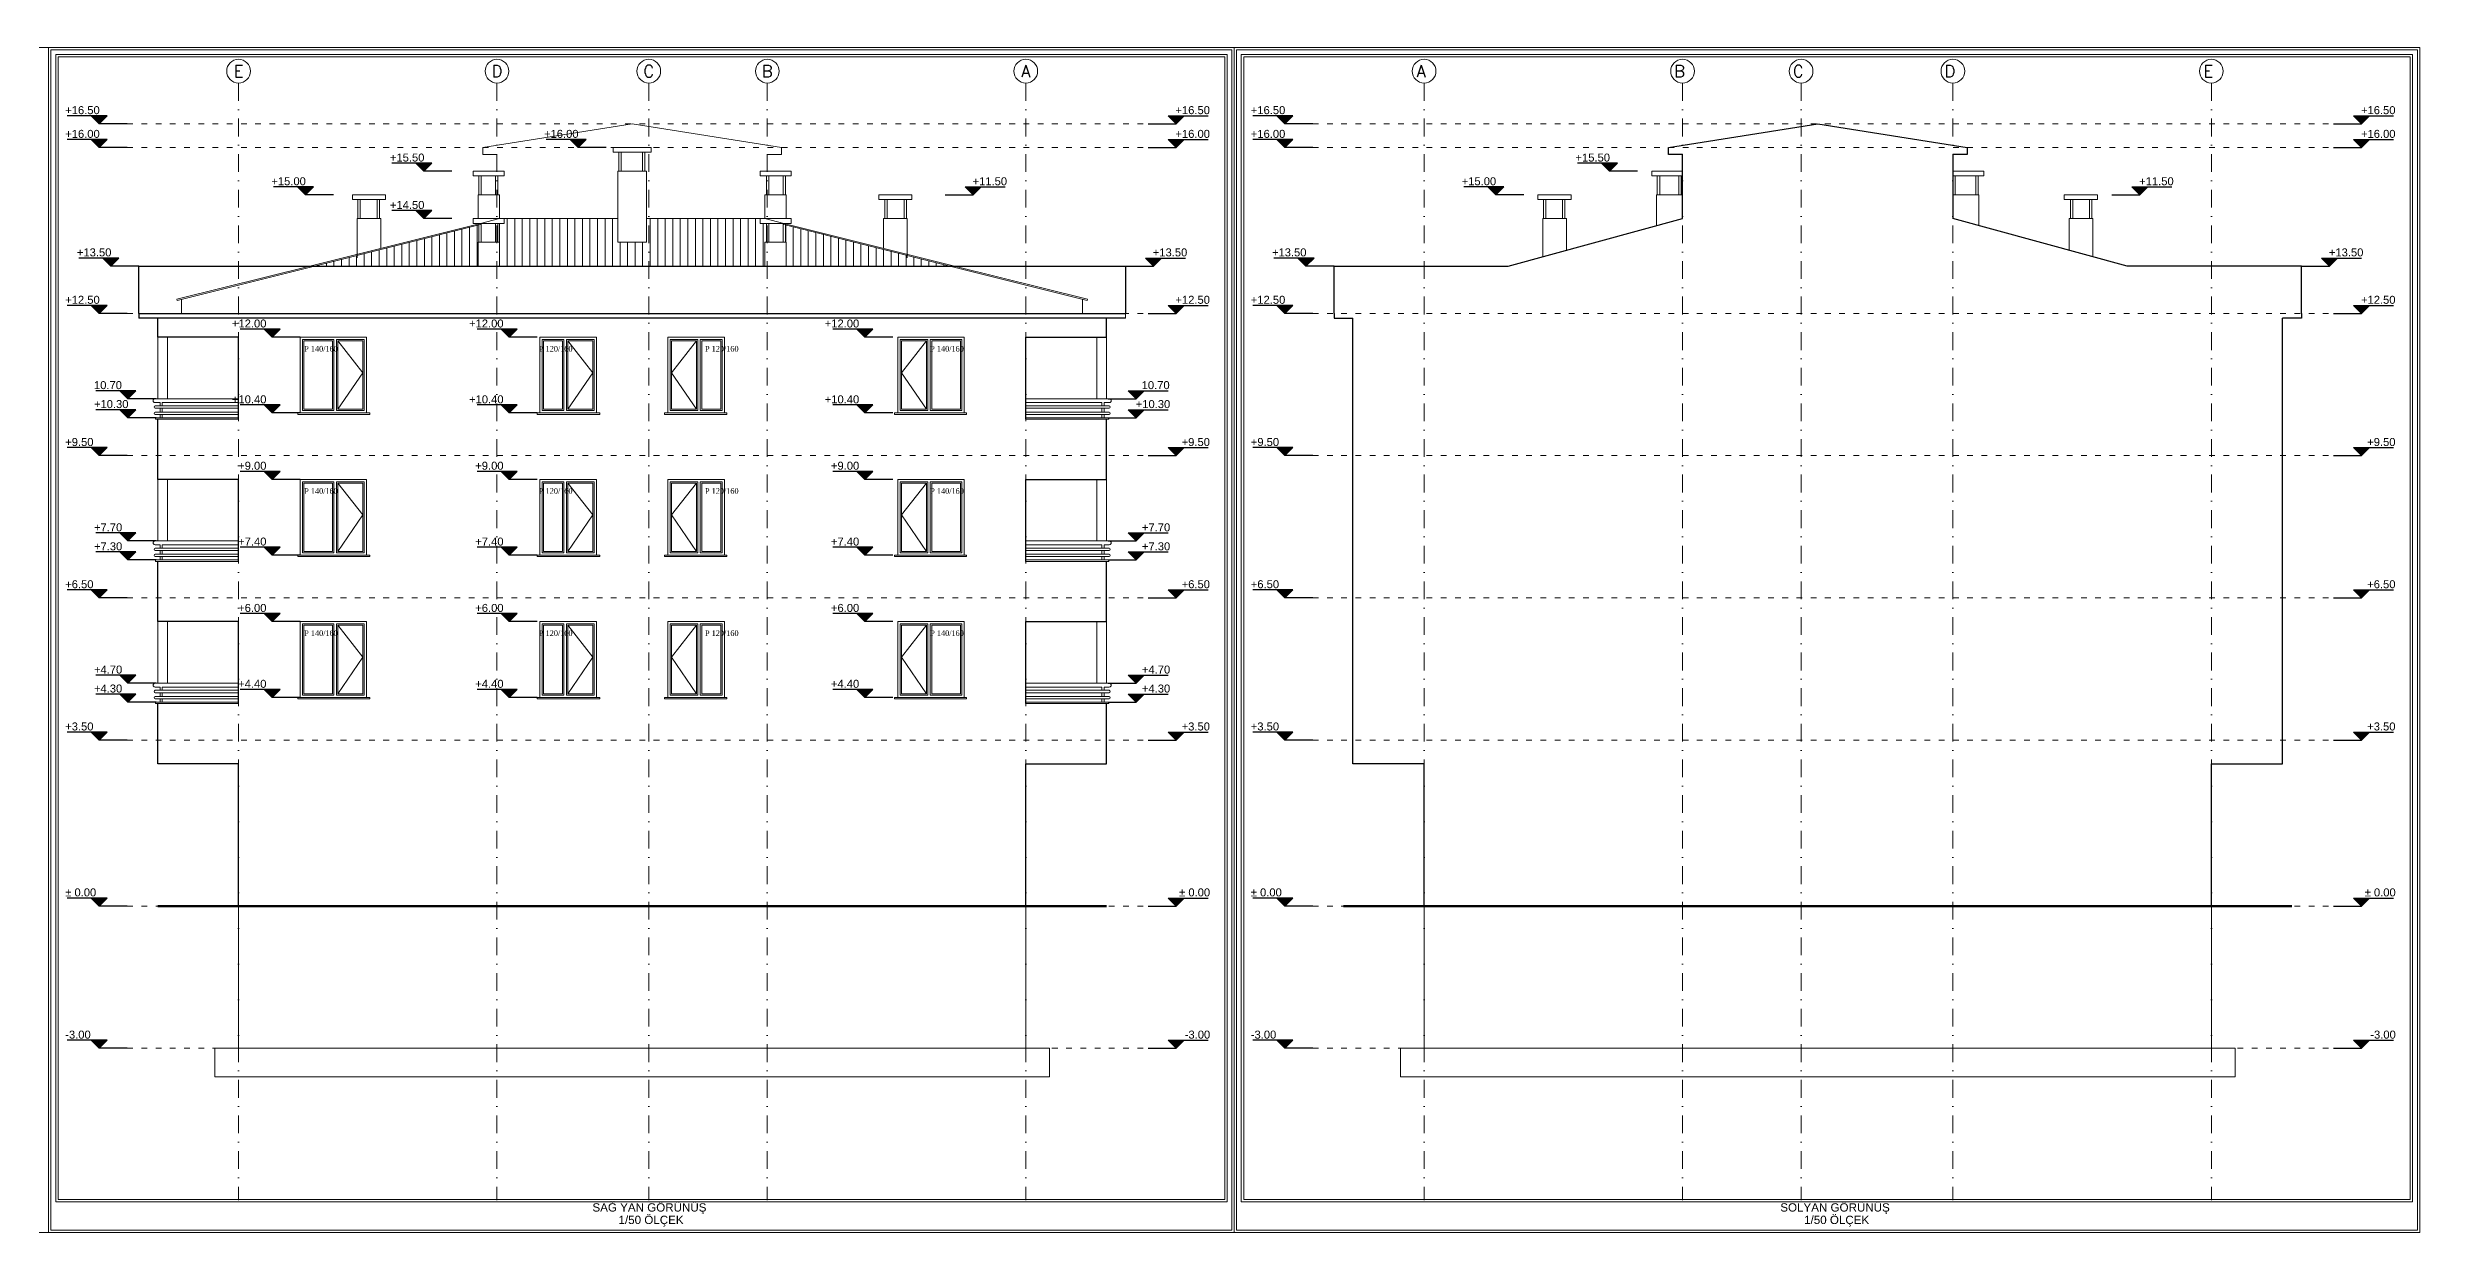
# Model space of a CAD drawing. Header units: millimetres. Extents: x -2145 to 33996, y -835 to 2363.
# Drawn here: x 25843 to 30843, y -835 to 1665 of the extents above; entities that cross this region are included whole.
import ezdxf
from ezdxf.enums import TextEntityAlignment as Align

# ---------------------------------------------------------------- set-up
doc = ezdxf.new("R2010")
doc.units = ezdxf.units.MM
for name, pattern in [('101_TA_921_251_SEC_500&200$0${ Origin Line }', [0]), ('ACAD_ISO03W100', [30, 12, -18]), ('DASHDOT', [1, 0.5, -0.25, 0, -0.25])]:
    doc.linetypes.add(name, pattern=pattern)
for name, color, linetype, lineweight in [('arcCGDM_antet', 85, 'Continuous', 20), ('M-INCE', 252, 'Continuous', 0), ('NET_AKS', 251, 'DASHDOT', 9), ('NET_AKS_YAZI', 31, 'DASHDOT', 9), ('NET_GORUNUS_AKS', 9, 'ACAD_ISO03W100', 9), ('NET_GORUNUS_DOGRAMA', 32, 'Continuous', 5), ('NET_GORUNUS_TEFRİŞ', 7, 'Continuous', 0), ('NET_GÖRÜNÜŞ_İNCE', 55, 'Continuous', 9), ('NET_GÖRÜNÜŞ_KALIN', 43, 'Continuous', 30), ('NET_GÖRÜNÜŞ_ORTA', 52, 'Continuous', 18), ('NET_KESİT_KOT', 104, 'Continuous', 25), ('NET_KORKULUK', 9, 'Continuous', 5), ('NET_TARAMA', 252, 'Continuous', 5), ('NET_TOPRAK', 27, 'Continuous', 70), ('T-INCE', 254, 'Continuous', 0)]:
    doc.layers.add(name, color=color, linetype=linetype, lineweight=lineweight)
doc.layers.add('NET_POZ', color=41, linetype='Continuous')
doc.layers.add('text', color=7, linetype='Continuous')
doc.styles.add('A-arial', font='arial.ttf')
doc.styles.get("Standard").update_dxf_attribs({"font": 'arial.ttf'})
doc.styles.add('TAks_2', font='ROMANC', dxfattribs={"height": 5})
doc.styles.add('TGS SAYILAR', font='times.ttf', dxfattribs={"width": 0.7})

# ---------------------------------------------------------------- blocks, each defined once
blk = doc.blocks.new('kot_kesit')
for p, q in [((-87.5, 0), (0, 0)), ((-25, 25), (100, 25)), ((0, 0), (-25, 25)), ((0, 0), (25, 25))]:
    blk.add_line(p, q)
blk.add_solid([(25, 25), (-25, 25), (0, 0)])
at = {"style": 'A-arial'}
blk.add_attdef('KOT', (37.2, 30.1), '', height=25, dxfattribs=at)
blk = doc.blocks.new('A$C28de7c8f')
at = {"layer": 'NET_GORUNUS_DOGRAMA'}
for points in [[(440, 250), (300, 250), (300, 90), (440, 90)], [(371.3, 245), (305, 245), (305, 95), (371.3, 95)], [(368.4, 242.2), (307.8, 242.2), (307.8, 97.8), (368.4, 97.8)], [(376.3, 245), (435, 245), (435, 95), (376.3, 95)], [(379.1, 242.2), (432.2, 242.2), (432.2, 97.8), (379.1, 97.8)], [(925, 250), (805, 250), (805, 90), (925, 90)], [(856.3, 245), (810, 245), (810, 95), (856.3, 95)], [(853.4, 242.2), (812.8, 242.2), (812.8, 97.8), (853.4, 97.8)], [(861.3, 245), (920, 245), (920, 95), (861.3, 95)], [(864.1, 242.2), (917.2, 242.2), (917.2, 97.8), (864.1, 97.8)], [(1075, 250), (1195, 250), (1195, 90), (1075, 90)], [(1138.7, 245), (1080, 245), (1080, 95), (1138.7, 95)], [(1135.9, 242.2), (1082.8, 242.2), (1082.8, 97.8), (1135.9, 97.8)], [(1143.7, 245), (1190, 245), (1190, 95), (1143.7, 95)], [(1146.6, 242.2), (1187.2, 242.2), (1187.2, 97.8), (1146.6, 97.8)], [(1560, 250), (1700, 250), (1700, 90), (1560, 90)], [(1623.7, 245), (1565, 245), (1565, 95), (1623.7, 95)], [(1620.9, 242.2), (1567.8, 242.2), (1567.8, 97.8), (1620.9, 97.8)], [(1628.7, 245), (1695, 245), (1695, 95), (1628.7, 95)], [(1631.6, 242.2), (1692.2, 242.2), (1692.2, 97.8), (1631.6, 97.8)]]:
    blk.add_lwpolyline(points, close=True, dxfattribs=at)
at = {"layer": 'NET_GORUNUS_TEFRİŞ'}
for points in [[(170, 77), (-5.1, 77), (-5.1, 80), (170, 80)], [(1830, 77), (2005.1, 77), (2005.1, 80), (1830, 80)]]:
    blk.add_lwpolyline(points, dxfattribs=at)
for points in [[(446.8, 90), (446.8, 87), (300, 87), (295, 87), (295, 90)], [(931.8, 90), (931.8, 87), (805, 87), (800, 87), (800, 90)], [(1068.2, 90), (1068.2, 87), (1195, 87), (1200, 87), (1200, 90)], [(1553.2, 90), (1553.2, 87), (1700, 87), (1705, 87), (1705, 90)]]:
    blk.add_lwpolyline(points, close=True, dxfattribs=at)
at = {"layer": 'NET_GÖRÜNÜŞ_KALIN'}
for p, q in [((170, 77), (170, 250)), ((1830, 77), (1830, 250)), ((0, -50), (0, 77)), ((2000, -50), (2000, 77)), ((170, -50), (0, -50)), ((1830, -50), (2000, -50))]:
    blk.add_line(p, q, dxfattribs=at)
at = {"layer": 'NET_GÖRÜNÜŞ_ORTA', "linetype": 'Continuous'}
for p, q in [((0, 250), (0, 120)), ((20, 250), (20, 120)), ((1980, 250), (1980, 120)), ((2000, 250), (2000, 120))]:
    blk.add_line(p, q, dxfattribs=at)
at = {"layer": 'NET_KORKULUK'}
for p, q in [((-6.1, 120), (170, 120)), ((-6.1, 112), (4.6, 112)), ((170, 105), (-5.7, 105)), ((4.6, 105), (4.6, 112)), ((9.3, 112), (170, 112)), ((9.3, 105), (9.3, 112)), ((2006.1, 120), (1830, 120)), ((1990.7, 112), (1830, 112)), ((1830, 105), (2005.7, 105)), ((1990.7, 105), (1990.7, 112)), ((2006.1, 112), (1995.4, 112)), ((1995.4, 105), (1995.4, 112)), ((170, 100), (-5.7, 100)), ((170, 92), (-5.7, 92)), ((170, 87), (-5.7, 87)), ((4.6, 92), (4.6, 100)), ((4.6, 80), (4.6, 87)), ((9.3, 92), (9.3, 100)), ((9.3, 80), (9.3, 87)), ((1830, 100), (2005.7, 100)), ((1830, 92), (2005.7, 92)), ((1830, 87), (2005.7, 87)), ((1990.7, 92), (1990.7, 100)), ((1990.7, 80), (1990.7, 87)), ((1995.4, 92), (1995.4, 100)), ((1995.4, 80), (1995.4, 87))]:
    blk.add_line(p, q, dxfattribs=at)
for centre, radius, start, end in [((-6.1, 116), 4, 90, 270), ((-5.7, 102.5), 2.5, 90, 270), ((2005.7, 102.5), 2.5, 270, 90), ((2006.1, 116), 4, 270, 90), ((-5.7, 89.5), 2.5, 90, 270), ((2005.7, 89.5), 2.5, 270, 90)]:
    blk.add_arc(centre, radius, start, end, dxfattribs=at)
at = {"layer": 'T-INCE', "linetype": '101_TA_921_251_SEC_500&200$0${ Origin Line }'}
for points in [[(379.1, 242.2), (432.2, 175), (379.1, 97.8)], [(864.1, 242.2), (917.2, 175), (864.1, 97.8)], [(1135.9, 242.2), (1082.8, 175), (1135.9, 97.8)], [(1620.9, 242.2), (1567.8, 175), (1620.9, 97.8)]]:
    blk.add_lwpolyline(points, dxfattribs=at)
at = {"layer": 'NET_POZ', "style": 'TGS SAYILAR', "width": 0.9}
for s, p in [('P 140/160', (308.6, 219.5)), ('P 120/160', (803.6, 219.5)), ('P 120/160', (1153.7, 219.5)), ('P 140/160', (1628.7, 219.5))]:
    blk.add_text(s, height=12, dxfattribs=at).set_placement(p)

msp = doc.modelspace()

# ---------------------------------------------------------------- hatches: boundary and pattern name
at = {"layer": 'NET_TARAMA'}
h = msp.add_hatch(dxfattribs=at)
h.set_pattern_fill('ANSI31', color=256, scale=5, angle=45)
h.paths.add_polyline_path([(26806.46, 1304.16), (26806.46, 1294.16), (26793.51, 1294.16), (26793.51, 1254.16), (26796.46, 1254.16), (26796.46, 1204.16), (27356.46, 1204.16), (27356.46, 1254.16), (27359.42, 1254.16), (27359.42, 1294.16), (27346.46, 1294.16), (27346.46, 1304.16), (27106.46, 1304.16), (27106.46, 1254.16), (27046.46, 1254.16), (27046.46, 1304.16)])
h = msp.add_hatch(dxfattribs=at)
h.set_pattern_fill('ANSI31', color=256, scale=5, angle=45)
h.paths.add_polyline_path([(26406.77, 1204.16), (26751.46, 1204.16), (26751.46, 1254.16), (26753.2, 1254.16), (26753.2, 1290.77)])
h = msp.add_hatch(dxfattribs=at)
h.set_pattern_fill('ANSI31', color=256, scale=5, angle=45)
h.paths.add_polyline_path([(27399.73, 1290.77), (27399.73, 1254.16), (27401.46, 1254.16), (27401.46, 1204.16), (27746.16, 1204.16)])

# ---------------------------------------------------------------- linework, layer by layer
at = {"layer": 'arcCGDM_antet', "ltscale": 10}
for points in [[(23345.97, 1665.32), (25845.97, 1665.32), (25845.97, -834.68), (23345.97, -834.68)], [(25845.97, 1665.32), (28345.97, 1665.32), (28345.97, -834.68), (25845.97, -834.68)], [(25850.97, 1660.32), (28340.97, 1660.32), (28340.97, -829.68), (25850.97, -829.68)], [(25860.97, 1650.32), (28330.97, 1650.32), (28330.97, -769.68), (25860.97, -769.68)], [(28345.97, 1665.32), (30845.97, 1665.32), (30845.97, -834.68), (28345.97, -834.68)], [(28350.97, 1660.32), (30840.97, 1660.32), (30840.97, -829.68), (28350.97, -829.68)], [(28360.97, 1650.32), (30830.97, 1650.32), (30830.97, -769.68), (28360.97, -769.68)], [(25865.97, 1645.32), (28325.97, 1645.32), (28325.97, -764.68), (25865.97, -764.68)], [(28365.97, 1645.32), (30825.97, 1645.32), (30825.97, -764.68), (28365.97, -764.68)]]:
    msp.add_lwpolyline(points, close=True, dxfattribs=at)
at = {"layer": 'M-INCE', "linetype": '101_TA_921_251_SEC_500&200$0${ Origin Line }'}
for p, q in [((26796.46, 1304.16), (26756.46, 1294.16)), ((27356.46, 1304.16), (27396.46, 1294.16)), ((26396.46, 1204.16), (26116.46, 1134.16)), ((26406.77, 1204.16), (26117.07, 1131.74)), ((27746.16, 1204.16), (28035.86, 1131.74)), ((27756.46, 1204.16), (28036.46, 1134.16)), ((26117.07, 1131.74), (26116.46, 1134.16)), ((26126.46, 1132.84), (26126.46, 1104.16)), ((28026.46, 1132.84), (28026.46, 1104.16)), ((28035.86, 1131.74), (28036.46, 1134.16))]:
    msp.add_line(p, q, dxfattribs=at)
at = {"layer": 'M-INCE'}
for p, q in [((26791.46, 1304.16), (27046.46, 1304.16)), ((27106.46, 1304.16), (27356.46, 1304.16)), ((26756.46, 1294.16), (26396.46, 1204.16)), ((26756.46, 1291.59), (26406.77, 1204.16)), ((27396.46, 1294.16), (27756.46, 1204.16)), ((27396.46, 1291.59), (27746.16, 1204.16)), ((28116.46, 1104.16), (28116.46, 1094.46))]:
    msp.add_line(p, q, dxfattribs=at)
msp.add_lwpolyline([(26791.46, 1404.16), (26791.46, 1439.16), (26761.46, 1439.16), (26761.46, 1454.16), (27076.46, 1504.16), (27391.46, 1454.16), (27391.46, 1439.16), (27361.46, 1439.16), (27361.46, 1404.16)], dxfattribs=at)
at = {"layer": 'NET_AKS', "ltscale": 75}
for p, q in [((26246.46, 1590.21), (26246.46, -766.24)), ((26791.46, 1590.21), (26791.46, -766.24)), ((27111.46, 1590.21), (27111.46, -766.24)), ((27361.46, 1590.21), (27361.46, -766.24)), ((27906.46, 1590.21), (27906.46, -766.24)), ((28746.46, 1590.21), (28746.46, -766.24)), ((29291.46, 1590.21), (29291.46, -766.24)), ((29541.46, 1590.21), (29541.46, -766.24)), ((29861.46, 1590.21), (29861.46, -766.24)), ((30406.46, 1590.21), (30406.46, -766.24))]:
    msp.add_line(p, q, dxfattribs=at)
at = {"layer": 'NET_AKS', "linetype": 'Continuous', "ltscale": 100}
for centre in [(26246.46, 1615.21), (26791.46, 1615.21), (27111.46, 1615.21), (27361.46, 1615.21), (27906.46, 1615.21), (28746.46, 1615.21), (29291.46, 1615.21), (29541.46, 1615.21), (29861.46, 1615.21), (30406.46, 1615.21)]:
    msp.add_circle(centre, 25, dxfattribs=at)
at = {"layer": 'NET_GORUNUS_AKS'}
for points in [[(26011.79, 1504.16), (28164.31, 1504.16)], [(28511.79, 1504.16), (30664.31, 1504.16)], [(26011.79, 1454.16), (28164.31, 1454.16)], [(28511.79, 1454.16), (30664.31, 1454.16)], [(26011.79, 1104.16), (28164.31, 1104.16)], [(28511.79, 1104.16), (30664.31, 1104.16)], [(26011.79, 804.16), (28164.31, 804.16)], [(28511.79, 804.16), (30664.31, 804.16)], [(26011.79, 504.16), (28164.31, 504.16)], [(28511.79, 504.16), (30664.31, 504.16)], [(26011.79, 204.16), (28164.31, 204.16)], [(28511.79, 204.16), (30664.31, 204.16)], [(26011.79, -145.84), (28164.31, -145.84)], [(28511.79, -145.84), (30664.31, -145.84)], [(26011.79, -445.84), (28164.31, -445.84)], [(28511.79, -445.84), (30664.31, -445.84)]]:
    msp.add_lwpolyline(points, dxfattribs=at)
at = {"layer": 'NET_GORUNUS_DOGRAMA'}
for p, q in [((27036.46, 1454.16), (27116.46, 1454.16)), ((27036.46, 1444.16), (27036.46, 1454.16)), ((27116.46, 1444.16), (27116.46, 1454.16)), ((26741.46, 1394.16), (26741.46, 1404.16)), ((26741.46, 1404.16), (26806.46, 1404.16)), ((26806.46, 1394.16), (26806.46, 1404.16)), ((27036.46, 1444.16), (27116.46, 1444.16)), ((27048.2, 1404.16), (27048.2, 1444.16)), ((27053.2, 1404.16), (27053.2, 1444.16)), ((27098.51, 1404.16), (27098.51, 1444.16)), ((27103.51, 1404.16), (27103.51, 1444.16)), ((27346.46, 1394.16), (27346.46, 1404.16)), ((27411.46, 1404.16), (27346.46, 1404.16)), ((27411.46, 1394.16), (27411.46, 1404.16)), ((29226.46, 1394.16), (29226.46, 1404.16)), ((29226.46, 1404.16), (29291.46, 1404.16)), ((29291.46, 1394.16), (29291.46, 1404.16)), ((29861.46, 1394.16), (29861.46, 1404.16)), ((29926.46, 1404.16), (29861.46, 1404.16)), ((29926.46, 1394.16), (29926.46, 1404.16)), ((26486.46, 1354.16), (26556.46, 1354.16)), ((26486.46, 1344.16), (26486.46, 1354.16)), ((26556.46, 1344.16), (26556.46, 1354.16)), ((26741.46, 1394.16), (26806.46, 1394.16)), ((26753.2, 1354.16), (26753.2, 1394.16)), ((26758.2, 1354.16), (26758.2, 1394.16)), ((26788.51, 1354.16), (26788.51, 1394.16)), ((26793.51, 1354.16), (26793.51, 1394.16)), ((27411.46, 1394.16), (27346.46, 1394.16)), ((27359.42, 1354.16), (27359.42, 1394.16)), ((27364.42, 1354.16), (27364.42, 1394.16)), ((27394.73, 1354.16), (27394.73, 1394.16)), ((27399.73, 1354.16), (27399.73, 1394.16)), ((27666.46, 1354.16), (27596.46, 1354.16)), ((27596.46, 1344.16), (27596.46, 1354.16)), ((27666.46, 1344.16), (27666.46, 1354.16)), ((28986.46, 1354.16), (29056.46, 1354.16)), ((28986.46, 1344.16), (28986.46, 1354.16)), ((29056.46, 1344.16), (29056.46, 1354.16)), ((29226.46, 1394.16), (29291.46, 1394.16)), ((29238.2, 1354.16), (29238.2, 1394.16)), ((29243.2, 1354.16), (29243.2, 1394.16)), ((29283.51, 1354.16), (29283.51, 1394.16)), ((29288.51, 1354.16), (29288.51, 1394.16)), ((29861.46, 1354.16), (29861.46, 1394.16)), ((29926.46, 1394.16), (29861.46, 1394.16)), ((29866.46, 1354.16), (29866.46, 1394.16)), ((29909.73, 1354.16), (29909.73, 1394.16)), ((29914.73, 1354.16), (29914.73, 1394.16)), ((30166.46, 1354.16), (30096.46, 1354.16)), ((30096.46, 1344.16), (30096.46, 1354.16)), ((30166.46, 1344.16), (30166.46, 1354.16)), ((26486.46, 1344.16), (26556.46, 1344.16)), ((26498.2, 1304.16), (26498.2, 1344.16)), ((26503.2, 1304.16), (26503.2, 1344.16)), ((26538.51, 1304.16), (26538.51, 1344.16)), ((26543.51, 1304.16), (26543.51, 1344.16)), ((26741.46, 1294.16), (26741.46, 1304.16)), ((26741.46, 1304.16), (26806.46, 1304.16)), ((26806.46, 1294.16), (26806.46, 1304.16)), ((27346.46, 1294.16), (27346.46, 1304.16)), ((27411.46, 1304.16), (27346.46, 1304.16)), ((27411.46, 1294.16), (27411.46, 1304.16)), ((27666.46, 1344.16), (27596.46, 1344.16)), ((27609.42, 1304.16), (27609.42, 1344.16)), ((27614.42, 1304.16), (27614.42, 1344.16)), ((27649.73, 1304.16), (27649.73, 1344.16)), ((27654.73, 1304.16), (27654.73, 1344.16)), ((28986.46, 1344.16), (29056.46, 1344.16)), ((28998.2, 1304.16), (28998.2, 1344.16)), ((29003.2, 1304.16), (29003.2, 1344.16)), ((29038.51, 1304.16), (29038.51, 1344.16)), ((29043.51, 1304.16), (29043.51, 1344.16)), ((30166.46, 1344.16), (30096.46, 1344.16)), ((30109.42, 1304.16), (30109.42, 1344.16)), ((30114.42, 1304.16), (30114.42, 1344.16)), ((30149.73, 1304.16), (30149.73, 1344.16)), ((30154.73, 1304.16), (30154.73, 1344.16)), ((26741.46, 1294.16), (26806.46, 1294.16)), ((26753.2, 1254.16), (26753.2, 1294.16)), ((26758.2, 1254.16), (26758.2, 1294.16)), ((26788.51, 1254.16), (26788.51, 1294.16)), ((26793.51, 1254.16), (26793.51, 1294.16)), ((27411.46, 1294.16), (27346.46, 1294.16)), ((27359.42, 1254.16), (27359.42, 1294.16)), ((27364.42, 1254.16), (27364.42, 1294.16)), ((27394.73, 1254.16), (27394.73, 1294.16)), ((27399.73, 1254.16), (27399.73, 1294.16))]:
    msp.add_line(p, q, dxfattribs=at)
at = {"layer": 'NET_GÖRÜNÜŞ_İNCE'}
for p, q in [((27046.46, 1254.16), (27046.46, 1404.16)), ((27046.46, 1404.16), (27106.46, 1404.16)), ((27106.46, 1404.16), (27106.46, 1254.16)), ((26751.46, 1354.16), (26796.46, 1354.16)), ((26751.46, 1354.16), (26751.46, 1304.16)), ((26796.46, 1354.16), (26796.46, 1304.16)), ((27401.46, 1354.16), (27356.46, 1354.16)), ((27356.46, 1354.16), (27356.46, 1304.16)), ((27401.46, 1354.16), (27401.46, 1304.16)), ((29236.46, 1354.16), (29291.46, 1354.16)), ((29236.46, 1354.16), (29236.46, 1289.2)), ((29291.46, 1354.16), (29291.46, 1304.16)), ((29916.46, 1354.16), (29861.46, 1354.16)), ((29861.46, 1354.16), (29861.46, 1304.16)), ((29916.46, 1354.16), (29916.46, 1289.2)), ((26496.46, 1221.66), (26496.46, 1304.16)), ((26496.46, 1304.16), (26546.46, 1304.16)), ((26546.46, 1304.16), (26546.46, 1241.66)), ((27656.46, 1304.16), (27606.46, 1304.16)), ((27606.46, 1304.16), (27606.46, 1241.66)), ((27656.46, 1221.66), (27656.46, 1304.16)), ((28996.46, 1223.89), (28996.46, 1304.16)), ((28996.46, 1304.16), (29046.46, 1304.16)), ((29046.46, 1304.16), (29046.46, 1237.5)), ((30156.46, 1304.16), (30106.46, 1304.16)), ((30106.46, 1304.16), (30106.46, 1237.5)), ((30156.46, 1223.89), (30156.46, 1304.16)), ((26751.46, 1204.16), (26751.46, 1254.16)), ((26751.46, 1254.16), (26796.46, 1254.16)), ((26796.46, 1254.16), (26796.46, 1204.16)), ((27046.46, 1254.16), (27106.46, 1254.16)), ((27401.46, 1254.16), (27356.46, 1254.16)), ((27356.46, 1254.16), (27356.46, 1204.16)), ((27401.46, 1204.16), (27401.46, 1254.16)), ((26246.46, -145.84), (27906.46, -145.84)), ((28746.46, -145.84), (30406.46, -145.84))]:
    msp.add_line(p, q, dxfattribs=at)
at = {"layer": 'NET_GÖRÜNÜŞ_KALIN'}
for p, q in [((26036.46, 1104.16), (28116.46, 1104.16)), ((26036.46, 1104.16), (26036.46, 1094.46)), ((28556.46, 1104.16), (28556.46, 1094.46)), ((30596.46, 1104.16), (30596.46, 1094.46)), ((28116.46, 1094.46), (26036.46, 1094.46)), ((28556.46, 1094.46), (28596.46, 1094.46)), ((28596.46, 154.16), (28596.46, 1094.46)), ((30596.46, 1094.46), (30556.46, 1094.46)), ((30556.46, 154.16), (30556.46, 1094.46)), ((26246.46, -145.84), (26246.46, 154.16)), ((27906.46, -145.84), (27906.46, 154.16)), ((28746.46, 154.16), (28596.46, 154.16)), ((28746.46, -145.84), (28746.46, 154.16)), ((30406.46, -145.84), (30406.46, 154.16)), ((30406.46, 154.16), (30556.46, 154.16))]:
    msp.add_line(p, q, dxfattribs=at)
for points in [[(29291.46, 1304.16), (29291.46, 1439.16), (29261.46, 1439.16), (29261.46, 1454.16), (29576.46, 1504.16), (29891.46, 1454.16), (29891.46, 1439.16), (29861.46, 1439.16), (29861.46, 1304.16)], [(28556.46, 1104.16), (28556.46, 1204.16), (28923.96, 1204.16), (29291.46, 1304.16)], [(30596.46, 1104.16), (30596.46, 1204.16), (30228.96, 1204.16), (29861.46, 1304.16)], [(26036.46, 1104.16), (26036.46, 1204.16), (28116.46, 1204.16), (28116.46, 1104.16)], [(26246.46, 1054.16), (26076.46, 1054.16), (26076.46, 1094.46)], [(27906.46, 1054.16), (28076.46, 1054.16), (28076.46, 1094.46)]]:
    msp.add_lwpolyline(points, dxfattribs=at)
at = {"layer": 'NET_GÖRÜNÜŞ_ORTA'}
for p, q in [((26076.46, 1054.16), (26076.46, 1094.46)), ((26226.46, 1054.16), (26076.46, 1054.16)), ((27926.46, 1054.16), (28076.46, 1054.16)), ((28076.46, 1054.16), (28076.46, 1094.46))]:
    msp.add_line(p, q, dxfattribs=at)
at = {"layer": 'NET_TOPRAK'}
for p, q in [((26076.46, -145.84), (28076.46, -145.84)), ((28576.46, -145.84), (30576.46, -145.84))]:
    msp.add_line(p, q, dxfattribs=at)
at = {"layer": 'T-INCE', "linetype": '101_TA_921_251_SEC_500&200$0${ Origin Line }'}
for points in [[(26246.46, -145.84), (26246.46, -445.84), (27906.46, -445.84), (27906.46, -145.84)], [(28746.46, -145.84), (28746.46, -445.84), (30406.46, -445.84), (30406.46, -145.84)], [(26246.46, -445.84), (26196.46, -445.84), (26196.46, -505.84), (27956.46, -505.84), (27956.46, -445.84), (27906.46, -445.84)], [(28746.46, -445.84), (28696.46, -445.84), (28696.46, -505.84), (30456.46, -505.84), (30456.46, -445.84), (30406.46, -445.84)]]:
    msp.add_lwpolyline(points, dxfattribs=at)

# ---------------------------------------------------------------- block references
at = {"layer": 'NET_GÖRÜNÜŞ_İNCE'}
for p in [(26076.46, 804.16), (26076.46, 504.16), (26076.46, 204.16)]:
    msp.add_blockref('A$C28de7c8f', p, dxfattribs=at)
at = {"layer": 'NET_KESİT_KOT'}
ref = msp.add_blockref('kot_kesit', (25952.73, 1504.16), dxfattribs=dict(at, xscale=-0.6749999999999999, yscale=0.6749999999999999, zscale=0.6749999999999999))
ref.add_attrib('KOT', '+16.50', (25881, 1524.5), dxfattribs={"layer": '0', "height": 16.875, "style": 'A-arial'})
ref = msp.add_blockref('kot_kesit', (28223.3, 1504.16), dxfattribs=dict(at, xscale=0.6749999999999999, yscale=0.6749999999999999, zscale=0.6749999999999999))
ref.add_attrib('KOT', '+16.50', (28222.08, 1524.5), dxfattribs={"layer": '0', "height": 16.875, "style": 'A-arial'})
ref = msp.add_blockref('kot_kesit', (28452.73, 1504.16), dxfattribs=dict(at, xscale=-0.6749999999999999, yscale=0.6749999999999999, zscale=0.6749999999999999))
ref.add_attrib('KOT', '+16.50', (28381, 1524.5), dxfattribs={"layer": '0', "height": 16.875, "style": 'A-arial'})
ref = msp.add_blockref('kot_kesit', (30723.3, 1504.16), dxfattribs=dict(at, xscale=0.6749999999999999, yscale=0.6749999999999999, zscale=0.6749999999999999))
ref.add_attrib('KOT', '+16.50', (30722.08, 1524.5), dxfattribs={"layer": '0', "height": 16.875, "style": 'A-arial'})
ref = msp.add_blockref('kot_kesit', (25952.73, 1454.16), dxfattribs=dict(at, xscale=-0.6749999999999999, yscale=0.6749999999999999, zscale=0.6749999999999999))
ref.add_attrib('KOT', '+16.00', (25881, 1474.5), dxfattribs={"layer": '0', "height": 16.875, "style": 'A-arial'})
ref = msp.add_blockref('kot_kesit', (26962.4, 1454.16), dxfattribs=dict(at, xscale=-0.6749999999999999, yscale=0.6749999999999999, zscale=0.6749999999999999))
ref.add_attrib('KOT', '+16.00', (26890.67, 1474.5), dxfattribs={"layer": '0', "height": 16.875, "style": 'A-arial'})
ref = msp.add_blockref('kot_kesit', (28223.3, 1454.16), dxfattribs=dict(at, xscale=0.6749999999999999, yscale=0.6749999999999999, zscale=0.6749999999999999))
ref.add_attrib('KOT', '+16.00', (28222.08, 1474.5), dxfattribs={"layer": '0', "height": 16.875, "style": 'A-arial'})
ref = msp.add_blockref('kot_kesit', (28452.73, 1454.16), dxfattribs=dict(at, xscale=-0.6749999999999999, yscale=0.6749999999999999, zscale=0.6749999999999999))
ref.add_attrib('KOT', '+16.00', (28381, 1474.5), dxfattribs={"layer": '0', "height": 16.875, "style": 'A-arial'})
ref = msp.add_blockref('kot_kesit', (30723.3, 1454.16), dxfattribs=dict(at, xscale=0.6749999999999999, yscale=0.6749999999999999, zscale=0.6749999999999999))
ref.add_attrib('KOT', '+16.00', (30722.08, 1474.5), dxfattribs={"layer": '0', "height": 16.875, "style": 'A-arial'})
ref = msp.add_blockref('kot_kesit', (26637.4, 1404.16), dxfattribs=dict(at, xscale=-0.6749999999999999, yscale=0.6749999999999999, zscale=0.6749999999999999))
ref.add_attrib('KOT', '+15.50', (26565.67, 1424.5), dxfattribs={"layer": '0', "height": 16.875, "style": 'A-arial'})
ref = msp.add_blockref('kot_kesit', (29137.4, 1404.16), dxfattribs=dict(at, xscale=-0.6749999999999999, yscale=0.6749999999999999, zscale=0.6749999999999999))
ref.add_attrib('KOT', '+15.50', (29065.67, 1424.5), dxfattribs={"layer": '0', "height": 16.875, "style": 'A-arial'})
ref = msp.add_blockref('kot_kesit', (26387.4, 1354.16), dxfattribs=dict(at, xscale=-0.6749999999999999, yscale=0.6749999999999999, zscale=0.6749999999999999))
ref.add_attrib('KOT', '+15.00', (26315.67, 1374.5), dxfattribs={"layer": '0', "height": 16.875, "style": 'A-arial'})
ref = msp.add_blockref('kot_kesit', (27795.53, 1354.16), dxfattribs=dict(at, xscale=0.6749999999999999, yscale=0.6749999999999999, zscale=0.6749999999999999))
ref.add_attrib('KOT', '+11.50', (27794.31, 1374.5), dxfattribs={"layer": '0', "height": 16.875, "style": 'A-arial'})
ref = msp.add_blockref('kot_kesit', (28897.4, 1354.16), dxfattribs=dict(at, xscale=-0.6749999999999999, yscale=0.6749999999999999, zscale=0.6749999999999999))
ref.add_attrib('KOT', '+15.00', (28825.67, 1374.5), dxfattribs={"layer": '0', "height": 16.875, "style": 'A-arial'})
ref = msp.add_blockref('kot_kesit', (30255.53, 1354.16), dxfattribs=dict(at, xscale=0.6749999999999999, yscale=0.6749999999999999, zscale=0.6749999999999999))
ref.add_attrib('KOT', '+11.50', (30254.31, 1374.5), dxfattribs={"layer": '0', "height": 16.875, "style": 'A-arial'})
ref = msp.add_blockref('kot_kesit', (26637.4, 1304.16), dxfattribs=dict(at, xscale=-0.6749999999999999, yscale=0.6749999999999999, zscale=0.6749999999999999))
ref.add_attrib('KOT', '+14.50', (26565.67, 1324.5), dxfattribs={"layer": '0', "height": 16.875, "style": 'A-arial'})
ref = msp.add_blockref('kot_kesit', (25977.4, 1204.16), dxfattribs=dict(at, xscale=-0.6749999999999999, yscale=0.6749999999999999, zscale=0.6749999999999999))
ref.add_attrib('KOT', '+13.50', (25905.67, 1224.5), dxfattribs={"layer": '0', "height": 16.875, "style": 'A-arial'})
ref = msp.add_blockref('kot_kesit', (28175.53, 1204.16), dxfattribs=dict(at, xscale=0.6749999999999999, yscale=0.6749999999999999, zscale=0.6749999999999999))
ref.add_attrib('KOT', '+13.50', (28174.31, 1224.5), dxfattribs={"layer": '0', "height": 16.875, "style": 'A-arial'})
ref = msp.add_blockref('kot_kesit', (28497.4, 1204.16), dxfattribs=dict(at, xscale=-0.6749999999999999, yscale=0.6749999999999999, zscale=0.6749999999999999))
ref.add_attrib('KOT', '+13.50', (28425.67, 1224.5), dxfattribs={"layer": '0', "height": 16.875, "style": 'A-arial'})
ref = msp.add_blockref('kot_kesit', (30655.53, 1204.16), dxfattribs=dict(at, xscale=0.6749999999999999, yscale=0.6749999999999999, zscale=0.6749999999999999))
ref.add_attrib('KOT', '+13.50', (30654.31, 1224.5), dxfattribs={"layer": '0', "height": 16.875, "style": 'A-arial'})
ref = msp.add_blockref('kot_kesit', (25952.73, 1104.16), dxfattribs=dict(at, xscale=-0.6749999999999999, yscale=0.6749999999999999, zscale=0.6749999999999999))
ref.add_attrib('KOT', '+12.50', (25881, 1124.5), dxfattribs={"layer": '0', "height": 16.875, "style": 'A-arial'})
ref = msp.add_blockref('kot_kesit', (28223.3, 1104.16), dxfattribs=dict(at, xscale=0.6749999999999999, yscale=0.6749999999999999, zscale=0.6749999999999999))
ref.add_attrib('KOT', '+12.50', (28222.08, 1124.5), dxfattribs={"layer": '0', "height": 16.875, "style": 'A-arial'})
ref = msp.add_blockref('kot_kesit', (28452.73, 1104.16), dxfattribs=dict(at, xscale=-0.6749999999999999, yscale=0.6749999999999999, zscale=0.6749999999999999))
ref.add_attrib('KOT', '+12.50', (28381, 1124.5), dxfattribs={"layer": '0', "height": 16.875, "style": 'A-arial'})
ref = msp.add_blockref('kot_kesit', (30723.3, 1104.16), dxfattribs=dict(at, xscale=0.6749999999999999, yscale=0.6749999999999999, zscale=0.6749999999999999))
ref.add_attrib('KOT', '+12.50', (30722.08, 1124.5), dxfattribs={"layer": '0', "height": 16.875, "style": 'A-arial'})
ref = msp.add_blockref('kot_kesit', (26317.4, 1054.16), dxfattribs=dict(at, xscale=-0.6749999999999999, yscale=0.6749999999999999, zscale=0.6749999999999999))
ref.add_attrib('KOT', '+12.00', (26232.56, 1074.5), dxfattribs={"layer": '0', "height": 16.875, "style": 'A-arial'})
ref = msp.add_blockref('kot_kesit', (26817.4, 1054.16), dxfattribs=dict(at, xscale=-0.6749999999999999, yscale=0.6749999999999999, zscale=0.6749999999999999))
ref.add_attrib('KOT', '+12.00', (26732.56, 1074.5), dxfattribs={"layer": '0', "height": 16.875, "style": 'A-arial'})
ref = msp.add_blockref('kot_kesit', (27567.4, 1054.16), dxfattribs=dict(at, xscale=-0.6749999999999999, yscale=0.6749999999999999, zscale=0.6749999999999999))
ref.add_attrib('KOT', '+12.00', (27482.56, 1074.5), dxfattribs={"layer": '0', "height": 16.875, "style": 'A-arial'})
ref = msp.add_blockref('kot_kesit', (26013.36, 924.16), dxfattribs=dict(at, xscale=-0.6749999999999999, yscale=0.6749999999999999, zscale=0.6749999999999999))
ref.add_attrib('KOT', '10.70', (25941.63, 944.5), dxfattribs={"layer": '0', "height": 16.875, "style": 'A-arial'})
ref = msp.add_blockref('kot_kesit', (28139.57, 924.16), dxfattribs=dict(at, xscale=0.6749999999999999, yscale=0.6749999999999999, zscale=0.6749999999999999))
ref.add_attrib('KOT', '10.70', (28150.87, 944.5), dxfattribs={"layer": '0', "height": 16.875, "style": 'A-arial'})
ref = msp.add_blockref('kot_kesit', (26013.36, 884.16), dxfattribs=dict(at, xscale=-0.6749999999999999, yscale=0.6749999999999999, zscale=0.6749999999999999))
ref.add_attrib('KOT', '+10.30', (25941.63, 904.5), dxfattribs={"layer": '0', "height": 16.875, "style": 'A-arial'})
ref = msp.add_blockref('kot_kesit', (26317.4, 894.16), dxfattribs=dict(at, xscale=-0.6749999999999999, yscale=0.6749999999999999, zscale=0.6749999999999999))
ref.add_attrib('KOT', '+10.40', (26232.56, 914.5), dxfattribs={"layer": '0', "height": 16.875, "style": 'A-arial'})
ref = msp.add_blockref('kot_kesit', (26817.4, 894.16), dxfattribs=dict(at, xscale=-0.6749999999999999, yscale=0.6749999999999999, zscale=0.6749999999999999))
ref.add_attrib('KOT', '+10.40', (26732.56, 914.5), dxfattribs={"layer": '0', "height": 16.875, "style": 'A-arial'})
ref = msp.add_blockref('kot_kesit', (27567.4, 894.16), dxfattribs=dict(at, xscale=-0.6749999999999999, yscale=0.6749999999999999, zscale=0.6749999999999999))
ref.add_attrib('KOT', '+10.40', (27482.56, 914.5), dxfattribs={"layer": '0', "height": 16.875, "style": 'A-arial'})
ref = msp.add_blockref('kot_kesit', (28139.57, 884.16), dxfattribs=dict(at, xscale=0.6749999999999999, yscale=0.6749999999999999, zscale=0.6749999999999999))
ref.add_attrib('KOT', '+10.30', (28138.36, 904.5), dxfattribs={"layer": '0', "height": 16.875, "style": 'A-arial'})
ref = msp.add_blockref('kot_kesit', (25952.73, 804.16), dxfattribs=dict(at, xscale=-0.6749999999999999, yscale=0.6749999999999999, zscale=0.6749999999999999))
ref.add_attrib('KOT', '+9.50', (25881, 824.5), dxfattribs={"layer": '0', "height": 16.875, "style": 'A-arial'})
ref = msp.add_blockref('kot_kesit', (28223.3, 804.16), dxfattribs=dict(at, xscale=0.6749999999999999, yscale=0.6749999999999999, zscale=0.6749999999999999))
ref.add_attrib('KOT', '+9.50', (28235.19, 824.5), dxfattribs={"layer": '0', "height": 16.875, "style": 'A-arial'})
ref = msp.add_blockref('kot_kesit', (28452.73, 804.16), dxfattribs=dict(at, xscale=-0.6749999999999999, yscale=0.6749999999999999, zscale=0.6749999999999999))
ref.add_attrib('KOT', '+9.50', (28381, 824.5), dxfattribs={"layer": '0', "height": 16.875, "style": 'A-arial'})
ref = msp.add_blockref('kot_kesit', (30723.3, 804.16), dxfattribs=dict(at, xscale=0.6749999999999999, yscale=0.6749999999999999, zscale=0.6749999999999999))
ref.add_attrib('KOT', '+9.50', (30735.19, 824.5), dxfattribs={"layer": '0', "height": 16.875, "style": 'A-arial'})
ref = msp.add_blockref('kot_kesit', (26317.4, 754.16), dxfattribs=dict(at, xscale=-0.6749999999999999, yscale=0.6749999999999999, zscale=0.6749999999999999))
ref.add_attrib('KOT', '+9.00', (26245.67, 774.5), dxfattribs={"layer": '0', "height": 16.875, "style": 'A-arial'})
ref = msp.add_blockref('kot_kesit', (26817.4, 754.16), dxfattribs=dict(at, xscale=-0.6749999999999999, yscale=0.6749999999999999, zscale=0.6749999999999999))
ref.add_attrib('KOT', '+9.00', (26745.67, 774.5), dxfattribs={"layer": '0', "height": 16.875, "style": 'A-arial'})
ref = msp.add_blockref('kot_kesit', (27567.4, 754.16), dxfattribs=dict(at, xscale=-0.6749999999999999, yscale=0.6749999999999999, zscale=0.6749999999999999))
ref.add_attrib('KOT', '+9.00', (27495.67, 774.5), dxfattribs={"layer": '0', "height": 16.875, "style": 'A-arial'})
ref = msp.add_blockref('kot_kesit', (26013.36, 624.16), dxfattribs=dict(at, xscale=-0.6749999999999999, yscale=0.6749999999999999, zscale=0.6749999999999999))
ref.add_attrib('KOT', '+7.70', (25941.63, 644.5), dxfattribs={"layer": '0', "height": 16.875, "style": 'A-arial'})
ref = msp.add_blockref('kot_kesit', (28139.57, 624.16), dxfattribs=dict(at, xscale=0.6749999999999999, yscale=0.6749999999999999, zscale=0.6749999999999999))
ref.add_attrib('KOT', '+7.70', (28151.47, 644.5), dxfattribs={"layer": '0', "height": 16.875, "style": 'A-arial'})
ref = msp.add_blockref('kot_kesit', (26013.36, 584.16), dxfattribs=dict(at, xscale=-0.6749999999999999, yscale=0.6749999999999999, zscale=0.6749999999999999))
ref.add_attrib('KOT', '+7.30', (25941.63, 604.5), dxfattribs={"layer": '0', "height": 16.875, "style": 'A-arial'})
ref = msp.add_blockref('kot_kesit', (26317.4, 594.16), dxfattribs=dict(at, xscale=-0.6749999999999999, yscale=0.6749999999999999, zscale=0.6749999999999999))
ref.add_attrib('KOT', '+7.40', (26245.67, 614.5), dxfattribs={"layer": '0', "height": 16.875, "style": 'A-arial'})
ref = msp.add_blockref('kot_kesit', (26817.4, 594.16), dxfattribs=dict(at, xscale=-0.6749999999999999, yscale=0.6749999999999999, zscale=0.6749999999999999))
ref.add_attrib('KOT', '+7.40', (26745.67, 614.5), dxfattribs={"layer": '0', "height": 16.875, "style": 'A-arial'})
ref = msp.add_blockref('kot_kesit', (27567.4, 594.16), dxfattribs=dict(at, xscale=-0.6749999999999999, yscale=0.6749999999999999, zscale=0.6749999999999999))
ref.add_attrib('KOT', '+7.40', (27495.67, 614.5), dxfattribs={"layer": '0', "height": 16.875, "style": 'A-arial'})
ref = msp.add_blockref('kot_kesit', (28139.57, 584.16), dxfattribs=dict(at, xscale=0.6749999999999999, yscale=0.6749999999999999, zscale=0.6749999999999999))
ref.add_attrib('KOT', '+7.30', (28151.47, 604.5), dxfattribs={"layer": '0', "height": 16.875, "style": 'A-arial'})
ref = msp.add_blockref('kot_kesit', (25952.73, 504.16), dxfattribs=dict(at, xscale=-0.6749999999999999, yscale=0.6749999999999999, zscale=0.6749999999999999))
ref.add_attrib('KOT', '+6.50', (25881, 524.5), dxfattribs={"layer": '0', "height": 16.875, "style": 'A-arial'})
ref = msp.add_blockref('kot_kesit', (28223.3, 504.16), dxfattribs=dict(at, xscale=0.6749999999999999, yscale=0.6749999999999999, zscale=0.6749999999999999))
ref.add_attrib('KOT', '+6.50', (28235.19, 524.5), dxfattribs={"layer": '0', "height": 16.875, "style": 'A-arial'})
ref = msp.add_blockref('kot_kesit', (28452.73, 504.16), dxfattribs=dict(at, xscale=-0.6749999999999999, yscale=0.6749999999999999, zscale=0.6749999999999999))
ref.add_attrib('KOT', '+6.50', (28381, 524.5), dxfattribs={"layer": '0', "height": 16.875, "style": 'A-arial'})
ref = msp.add_blockref('kot_kesit', (30723.3, 504.16), dxfattribs=dict(at, xscale=0.6749999999999999, yscale=0.6749999999999999, zscale=0.6749999999999999))
ref.add_attrib('KOT', '+6.50', (30735.19, 524.5), dxfattribs={"layer": '0', "height": 16.875, "style": 'A-arial'})
ref = msp.add_blockref('kot_kesit', (26317.4, 454.16), dxfattribs=dict(at, xscale=-0.6749999999999999, yscale=0.6749999999999999, zscale=0.6749999999999999))
ref.add_attrib('KOT', '+6.00', (26245.67, 474.5), dxfattribs={"layer": '0', "height": 16.875, "style": 'A-arial'})
ref = msp.add_blockref('kot_kesit', (26817.4, 454.16), dxfattribs=dict(at, xscale=-0.6749999999999999, yscale=0.6749999999999999, zscale=0.6749999999999999))
ref.add_attrib('KOT', '+6.00', (26745.67, 474.5), dxfattribs={"layer": '0', "height": 16.875, "style": 'A-arial'})
ref = msp.add_blockref('kot_kesit', (27567.4, 454.16), dxfattribs=dict(at, xscale=-0.6749999999999999, yscale=0.6749999999999999, zscale=0.6749999999999999))
ref.add_attrib('KOT', '+6.00', (27495.67, 474.5), dxfattribs={"layer": '0', "height": 16.875, "style": 'A-arial'})
ref = msp.add_blockref('kot_kesit', (26013.36, 324.16), dxfattribs=dict(at, xscale=-0.6749999999999999, yscale=0.6749999999999999, zscale=0.6749999999999999))
ref.add_attrib('KOT', '+4.70', (25941.63, 344.5), dxfattribs={"layer": '0', "height": 16.875, "style": 'A-arial'})
ref = msp.add_blockref('kot_kesit', (28139.57, 324.16), dxfattribs=dict(at, xscale=0.6749999999999999, yscale=0.6749999999999999, zscale=0.6749999999999999))
ref.add_attrib('KOT', '+4.70', (28151.47, 344.5), dxfattribs={"layer": '0', "height": 16.875, "style": 'A-arial'})
ref = msp.add_blockref('kot_kesit', (26013.36, 284.16), dxfattribs=dict(at, xscale=-0.6749999999999999, yscale=0.6749999999999999, zscale=0.6749999999999999))
ref.add_attrib('KOT', '+4.30', (25941.63, 304.5), dxfattribs={"layer": '0', "height": 16.875, "style": 'A-arial'})
ref = msp.add_blockref('kot_kesit', (26317.4, 294.16), dxfattribs=dict(at, xscale=-0.6749999999999999, yscale=0.6749999999999999, zscale=0.6749999999999999))
ref.add_attrib('KOT', '+4.40', (26245.67, 314.5), dxfattribs={"layer": '0', "height": 16.875, "style": 'A-arial'})
ref = msp.add_blockref('kot_kesit', (26817.4, 294.16), dxfattribs=dict(at, xscale=-0.6749999999999999, yscale=0.6749999999999999, zscale=0.6749999999999999))
ref.add_attrib('KOT', '+4.40', (26745.67, 314.5), dxfattribs={"layer": '0', "height": 16.875, "style": 'A-arial'})
ref = msp.add_blockref('kot_kesit', (27567.4, 294.16), dxfattribs=dict(at, xscale=-0.6749999999999999, yscale=0.6749999999999999, zscale=0.6749999999999999))
ref.add_attrib('KOT', '+4.40', (27495.67, 314.5), dxfattribs={"layer": '0', "height": 16.875, "style": 'A-arial'})
ref = msp.add_blockref('kot_kesit', (28139.57, 284.16), dxfattribs=dict(at, xscale=0.6749999999999999, yscale=0.6749999999999999, zscale=0.6749999999999999))
ref.add_attrib('KOT', '+4.30', (28151.47, 304.5), dxfattribs={"layer": '0', "height": 16.875, "style": 'A-arial'})
ref = msp.add_blockref('kot_kesit', (25952.73, 204.16), dxfattribs=dict(at, xscale=-0.6749999999999999, yscale=0.6749999999999999, zscale=0.6749999999999999))
ref.add_attrib('KOT', '+3.50', (25881, 224.5), dxfattribs={"layer": '0', "height": 16.875, "style": 'A-arial'})
ref = msp.add_blockref('kot_kesit', (28223.3, 204.16), dxfattribs=dict(at, xscale=0.6749999999999999, yscale=0.6749999999999999, zscale=0.6749999999999999))
ref.add_attrib('KOT', '+3.50', (28235.19, 224.5), dxfattribs={"layer": '0', "height": 16.875, "style": 'A-arial'})
ref = msp.add_blockref('kot_kesit', (28452.73, 204.16), dxfattribs=dict(at, xscale=-0.6749999999999999, yscale=0.6749999999999999, zscale=0.6749999999999999))
ref.add_attrib('KOT', '+3.50', (28381, 224.5), dxfattribs={"layer": '0', "height": 16.875, "style": 'A-arial'})
ref = msp.add_blockref('kot_kesit', (30723.3, 204.16), dxfattribs=dict(at, xscale=0.6749999999999999, yscale=0.6749999999999999, zscale=0.6749999999999999))
ref.add_attrib('KOT', '+3.50', (30735.19, 224.5), dxfattribs={"layer": '0', "height": 16.875, "style": 'A-arial'})
ref = msp.add_blockref('kot_kesit', (25952.73, -145.84), dxfattribs=dict(at, xscale=-0.6749999999999999, yscale=0.6749999999999999, zscale=0.6749999999999999))
ref.add_attrib('KOT', '%%p 0.00', (25881, -125.5), dxfattribs={"layer": '0', "height": 16.875, "style": 'A-arial'})
ref = msp.add_blockref('kot_kesit', (28223.3, -145.84), dxfattribs=dict(at, xscale=0.6749999999999999, yscale=0.6749999999999999, zscale=0.6749999999999999))
ref.add_attrib('KOT', '%%p 0.00', (28229.89, -125.5), dxfattribs={"layer": '0', "height": 16.875, "style": 'A-arial'})
ref = msp.add_blockref('kot_kesit', (28452.73, -145.84), dxfattribs=dict(at, xscale=-0.6749999999999999, yscale=0.6749999999999999, zscale=0.6749999999999999))
ref.add_attrib('KOT', '%%p 0.00', (28381, -125.5), dxfattribs={"layer": '0', "height": 16.875, "style": 'A-arial'})
ref = msp.add_blockref('kot_kesit', (30723.3, -145.84), dxfattribs=dict(at, xscale=0.6749999999999999, yscale=0.6749999999999999, zscale=0.6749999999999999))
ref.add_attrib('KOT', '%%p 0.00', (30729.89, -125.5), dxfattribs={"layer": '0', "height": 16.875, "style": 'A-arial'})
ref = msp.add_blockref('kot_kesit', (25952.73, -445.84), dxfattribs=dict(at, xscale=-0.6749999999999999, yscale=0.6749999999999999, zscale=0.6749999999999999))
ref.add_attrib('KOT', '-3.00', (25881, -425.5), dxfattribs={"layer": '0', "height": 16.875, "style": 'A-arial'})
ref = msp.add_blockref('kot_kesit', (28223.3, -445.84), dxfattribs=dict(at, xscale=0.6749999999999999, yscale=0.6749999999999999, zscale=0.6749999999999999))
ref.add_attrib('KOT', '-3.00', (28241.67, -425.5), dxfattribs={"layer": '0', "height": 16.875, "style": 'A-arial'})
ref = msp.add_blockref('kot_kesit', (28452.73, -445.84), dxfattribs=dict(at, xscale=-0.6749999999999999, yscale=0.6749999999999999, zscale=0.6749999999999999))
ref.add_attrib('KOT', '-3.00', (28381, -425.5), dxfattribs={"layer": '0', "height": 16.875, "style": 'A-arial'})
ref = msp.add_blockref('kot_kesit', (30723.3, -445.84), dxfattribs=dict(at, xscale=0.6749999999999999, yscale=0.6749999999999999, zscale=0.6749999999999999))
ref.add_attrib('KOT', '-3.00', (30741.67, -425.5), dxfattribs={"layer": '0', "height": 16.875, "style": 'A-arial'})

# ---------------------------------------------------------------- texts
at = {"layer": 'NET_AKS_YAZI', "linetype": 'Continuous', "style": 'TAks_2'}
for s, p in [('E', (26246.46, 1615.21)), ('D', (26791.46, 1615.21)), ('C', (27111.46, 1615.21)), ('B', (27361.46, 1615.21)), ('A', (27906.46, 1615.21)), ('A', (28740.25, 1615.21)), ('B', (29285.25, 1615.21)), ('C', (29535.25, 1615.21)), ('D', (29855.25, 1615.21)), ('E', (30400.25, 1615.21))]:
    msp.add_text(s, height=25, dxfattribs=at).set_placement(p, align=Align.MIDDLE_CENTER)
at = {"layer": 'text', "linetype": 'Continuous', "char_height": 17.5, "width": 396.5028, "attachment_point": 2, "line_spacing_factor": 0.9}
for s, insert in [('\\A1;SAĞ YAN GÖRÜNÜŞ\\P 1/50 ÖLÇEK', (27112.97, -772.85)), ('\\A1;SOLYAN GÖRÜNÜŞ\\P 1/50 ÖLÇEK', (29612.97, -772.85))]:
    msp.add_mtext(s, dxfattribs=dict(at, insert=insert))

doc.saveas('drawing.dxf')
